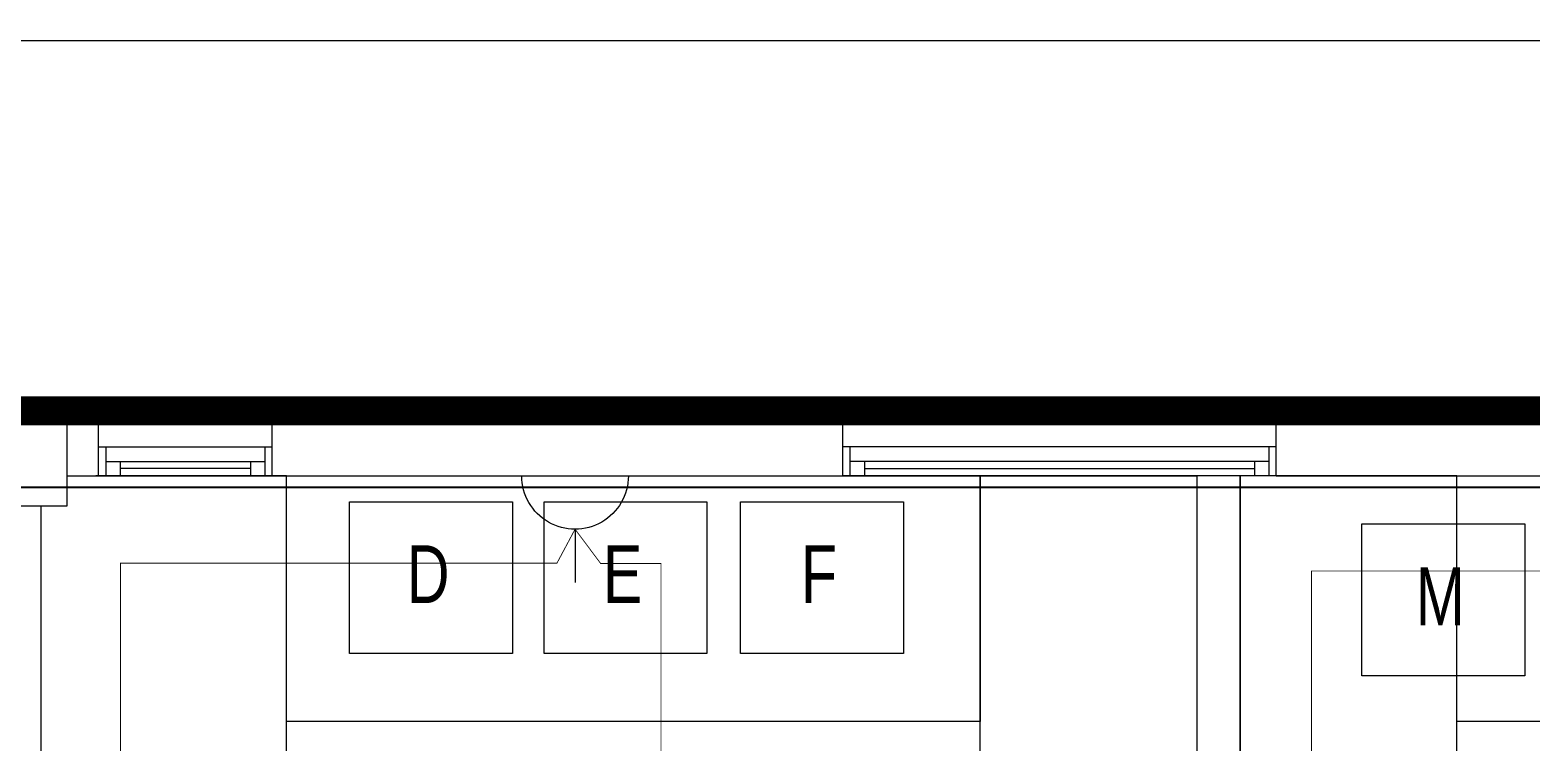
# Model space of a CAD drawing. Header units: metres. Extents: x 75097 to 220762, y -1557923 to -1361206.
# Drawn here: x 195351 to 200542, y -1456118 to -1453656 of the extents above; entities that cross this region are included whole.
import ezdxf
from ezdxf import colors
from ezdxf.entities.mleader import LeaderData, LeaderLine
from ezdxf.math import Vec2, Vec3

# ---------------------------------------------------------------- set-up
doc = ezdxf.new("R2010")
doc.units = ezdxf.units.M
doc.linetypes.add('DASHED2', pattern=[0.375, 0.25, -0.125])
doc.layers.get('0').update_dxf_attribs({"lineweight": 0})
for name, color, linetype, lineweight in [('A-100 - Copy$0$Aluminum', 8, 'Continuous', 0), ('A-100 - Copy$0$Medical Equipment and Furniture', 8, 'Continuous', 0), ('A-100 - Copy$0$Proj', 8, 'Continuous', 0), ('A-100 - Copy$0$Structure', 8, 'Continuous', 9), ('A-100 - Copy$0$Walls', 8, 'Continuous', 0)]:
    doc.layers.add(name, color=color, linetype=linetype, lineweight=lineweight)
doc.layers.add('A-100 - Copy$0$axes', color=8, linetype='Continuous')
doc.layers.add('E-POWR', color=7, linetype='Continuous', lineweight=9, true_color=0x4e7e3e)
doc.styles.add('A-100 - Copy$0$X3G_ENTITY_2587EA', font='swisscl.ttf', dxfattribs={"height": 200})
doc.styles.get("Standard").update_dxf_attribs({"font": 'GOTHIC.TTF'})

# ---------------------------------------------------------------- blocks, each defined once
blk = doc.blocks.new('A-100 - Copy')
at = {"layer": 'A-100 - Copy$0$Aluminum'}
for p, q in [((195588.3, -1455097.7, 0), (196188.3, -1455097.7, 0)), ((195613.3, -1455097.7, 0), (195613.3, -1455197.7, 0)), ((196163.3, -1455097.7, 0), (196163.3, -1455197.7, 0)), ((199663.3, -1455097.7, 0), (198163.3, -1455097.7, 0)), ((198188.3, -1455097.7, 0), (198188.3, -1455197.7, 0)), ((199638.3, -1455097.7, -4.7), (199638.3, -1455197.7, -4.7)), ((195613.3, -1455147.7, 0), (196163.3, -1455147.7, 0)), ((195663.3, -1455147.7, 0), (195663.3, -1455197.7, 0)), ((196113.3, -1455172.7, 0), (195663.3, -1455172.7, 0)), ((196113.3, -1455147.7, 0), (196113.3, -1455197.7, 0)), ((199638.3, -1455147.7, 0), (198188.3, -1455147.7, 0)), ((198238.3, -1455147.7, 0), (198238.3, -1455197.7, 0)), ((198238.3, -1455172.7, 0), (199588.3, -1455172.7, 0)), ((199588.3, -1455147.7, -4.7), (199588.3, -1455197.7, -4.7)), ((195588.3, -1455197.7, 0), (196188.3, -1455197.7, 0)), ((199663.3, -1455197.7, 0), (198163.3, -1455197.7, 0))]:
    blk.add_line(p, q, dxfattribs=at)
at = {"layer": 'A-100 - Copy$0$axes'}
blk.add_line((215795, -1455237.7, 2.4), (83877.8, -1455237.7, 2.4), dxfattribs=at)
at = {"layer": 'A-100 - Copy$0$Medical Equipment and Furniture', "elevation": 0}
for points in [[(195388.3, -1455457.7), (195388.3, -1457732.7), (196238.3, -1457732.7), (196238.3, -1455197.7), (195578.3, -1455197.7)], [(198638.3, -1459897.7), (198638.3, -1455197.7), (199388.3, -1455197.7), (199388.3, -1459897.7)], [(199538.3, -1459897.7), (199538.3, -1455197.7), (199388.3, -1455197.7), (199388.3, -1459897.7)], [(200288.3, -1459897.7), (200288.3, -1455197.7), (199538.3, -1455197.7), (199538.3, -1459897.7)], [(202688.3, -1455457.7), (202688.3, -1456047.7), (200288.3, -1456047.7), (200288.3, -1455197.7), (202248.3, -1455197.7)]]:
    blk.add_lwpolyline(points, dxfattribs=at)
blk.add_lwpolyline([(198638.3, -1456047.7), (196238.3, -1456047.7), (196238.3, -1455197.7), (198638.3, -1455197.7)], close=True, dxfattribs=at)
at = {"layer": 'A-100 - Copy$0$Medical Equipment and Furniture'}
for points in [[(196456.8, -1455287.2), (197020.6, -1455287.2), (197020.6, -1455812.5), (196456.8, -1455812.5)], [(197129.7, -1455287.2), (197693.5, -1455287.2), (197693.5, -1455812.5), (197129.7, -1455812.5)], [(197809.3, -1455287.2), (198373, -1455287.2), (198373, -1455812.5), (197809.3, -1455812.5)], [(199959.4, -1455364.1), (200523.1, -1455364.1), (200523.1, -1455889.4), (199959.4, -1455889.4)]]:
    blk.add_lwpolyline(points, close=True, dxfattribs=at)
at = {"layer": 'A-100 - Copy$0$Proj'}
for p, q in [((195588.3, -1454972.7, 0), (196188.3, -1454972.7, 0)), ((198163.3, -1454972.7, 0), (199663.3, -1454972.7, 0))]:
    blk.add_line(p, q, dxfattribs=at)
blk.add_lwpolyline([(188053.3, -1469902.7), (188053.3, -1471182.7), (211678.3, -1471182.7), (211678.3, -1453692.7), (188053.3, -1453692.7), (188053.3, -1454972.7)], dxfattribs=at)
at = {"layer": 'A-100 - Copy$0$Structure', "elevation": 0}
blk.add_lwpolyline([(195148.3, -1454972.7), (195478.3, -1454972.7), (195478.3, -1455302.7), (195148.3, -1455302.7)], close=True, dxfattribs=at)
at = {"layer": 'A-100 - Copy$0$Walls'}
for p, q in [((195478.3, -1454972.7, 0), (195588.3, -1454972.7, 0)), ((195588.3, -1455197.7, 0), (195588.3, -1454972.7, 0)), ((196188.3, -1454972.7, 0), (198163.3, -1454972.7, 0)), ((196188.3, -1455197.7, 0), (196188.3, -1454972.7, 0)), ((198163.3, -1455197.7, 0), (198163.3, -1454972.7, 0)), ((199663.3, -1454972.7, 0), (201638.3, -1454972.7, 0)), ((199663.3, -1455197.7, 0), (199663.3, -1454972.7, 0)), ((195478.3, -1455197.7, 0), (195588.3, -1455197.7, 0)), ((196188.3, -1455197.7, 0), (198163.3, -1455197.7, 0)), ((199663.3, -1455197.7, 0), (201638.3, -1455197.7, 0)), ((195388.3, -1455302.7, 0), (195388.3, -1457787.7, 0))]:
    blk.add_line(p, q, dxfattribs=at)
at = {"layer": 'A-100 - Copy$0$Medical Equipment and Furniture', "char_height": 200, "attachment_point": 2, "style": 'A-100 - Copy$0$X3G_ENTITY_2587EA'}
for s, insert in [('D', (196728.6, -1455437.5)), ('E', (197401.5, -1455437.5)), ('F', (198081.1, -1455437.5)), ('M', (200231.2, -1455514.4))]:
    blk.add_mtext(s, dxfattribs=dict(at, insert=insert))
blk = doc.blocks.new('NORMAL SOCKET')
at = {"layer": 'E-POWR'}
for p, q in [((0, 307.7), (0, 615.4)), ((-307.7, 0), (307.7, 0))]:
    blk.add_line(p, q, dxfattribs=at)
blk.add_ellipse((0, 0), major_axis=(32.8, 305.9), ratio=1, start_param=4.81904, end_param=7.960633, dxfattribs=at)

msp = doc.modelspace()

# ---------------------------------------------------------------- linework, layer by layer
at = {"layer": 'E-POWR', "color": 240, "linetype": 'DASHED2', "ltscale": 500, "true_color": 0xf10e52, "const_width": 100, "elevation": 0}
msp.add_lwpolyline([(159393.3, -1448612.7), (159393.3, -1454972.7), (147820.4, -1454991.2), (147948, -1460991.2), (148420.5, -1460972.7), (148420.5, -1466760.4), (151756.7, -1466760.4), (151498.3, -1475532.7), (159048.3, -1475532.7), (159048.3, -1476893.7), (174041.3, -1476822.7), (174041.3, -1469902.7), (209947.3, -1469902.7), (209947.3, -1454972.7), (173995.3, -1454972.7), (173978.3, -1451323.8), (179573.3, -1451323.8), (179573.3, -1448020.8), (173978.3, -1448045.7)], dxfattribs=at)

# ---------------------------------------------------------------- leaders
at = {"layer": 'E-POWR'}
ml = msp.add_multileader_mtext('Standard', dxfattribs=at)
ml.set_content('LIGHTING IN THIS ZONE IS FED FROM LP-03\\PNORMAL POWER IN THIS ZONE IS FED FROM PP-03\\PUPS POWER SOCKET IN THIS ZONE IS FED FROM UPP-04\\PMECHANICAL EQUIPMENT IN THIS ZONE IS FED FROM MCP-03', color=256)
ml.set_leader_properties()
ml.build(insert=Vec2(0, 0))
ml.multileader.update_dxf_attribs({"text_right_attachment_type": 6, "dogleg_length": 200, "arrow_head_size": 200})
ctx = ml.context
ctx.base_point, ctx.char_height, ctx.arrow_head_size, ctx.landing_gap_size, ctx.plane_origin = Vec3(188554.3, -1449813, 0), 250, 200, 100, Vec3(187550.6, -1453252, 0)
ctx.right_attachment = 6
notes = []
notes.append((ctx, [(0, (1, 1, 0), (188354.3, -1449813, 0), (1, 0), 200, [(0, [(186502.9, -1454972.7, 0)], 0, [])])]))
ctx.mtext.insert, ctx.mtext.width, ctx.mtext.flow_direction = Vec3(188654.3, -1449684.9, 0), 9228.761, 5
for ctx, leaders in notes:
    for number, flags, end, landing, length, lines in leaders:
        leader = LeaderData()
        leader.index, (leader.has_last_leader_line, leader.has_dogleg_vector, leader.attachment_direction) = number, flags
        leader.last_leader_point, leader.dogleg_vector, leader.dogleg_length = Vec3(end), Vec3(landing), length
        for number, points, colour, breaks in lines:
            line = LeaderLine()
            line.index, line.vertices, line.color, line.breaks = number, Vec3.list(points), colors.encode_raw_color(colour), breaks
            leader.lines.append(line)
        ctx.leaders.append(leader)

# ---------------------------------------------------------------- next in the draw order: block references
msp.add_blockref('A-100 - Copy', (0, 0))

# ---------------------------------------------------------------- next in the draw order: linework, layer by layer
at = {"layer": 'E-POWR', "const_width": 3}
msp.add_lwpolyline([(201225.7, -1455382.3), (201125, -1455526.8), (199785.2, -1455526.8), (199785.2, -1457133.1), (199722.9, -1457350.5), (199681, -1457113), (199250.2, -1457113), (199203.7, -1457350.5), (199203.7, -1457114.3), (197534.4, -1457114.3), (197534.4, -1455501), (197325.9, -1455501), (197236.9, -1455382.3), (197174.4, -1455499.3), (195664, -1455499.3), (195664, -1456640.2), (195572.9, -1456802.8), (195647.3, -1456913.8), (195647.3, -1460089.9), (195572.9, -1460237.1)], dxfattribs=at)

# ---------------------------------------------------------------- next in the draw order: block references
at = {"layer": 'E-POWR', "color": 85, "xscale": -0.6, "yscale": 0.6, "zscale": 0.6, "rotation": 180}
msp.add_blockref('NORMAL SOCKET', (197236.9, -1455197.7, 0), dxfattribs=at)

doc.saveas('drawing.dxf')
